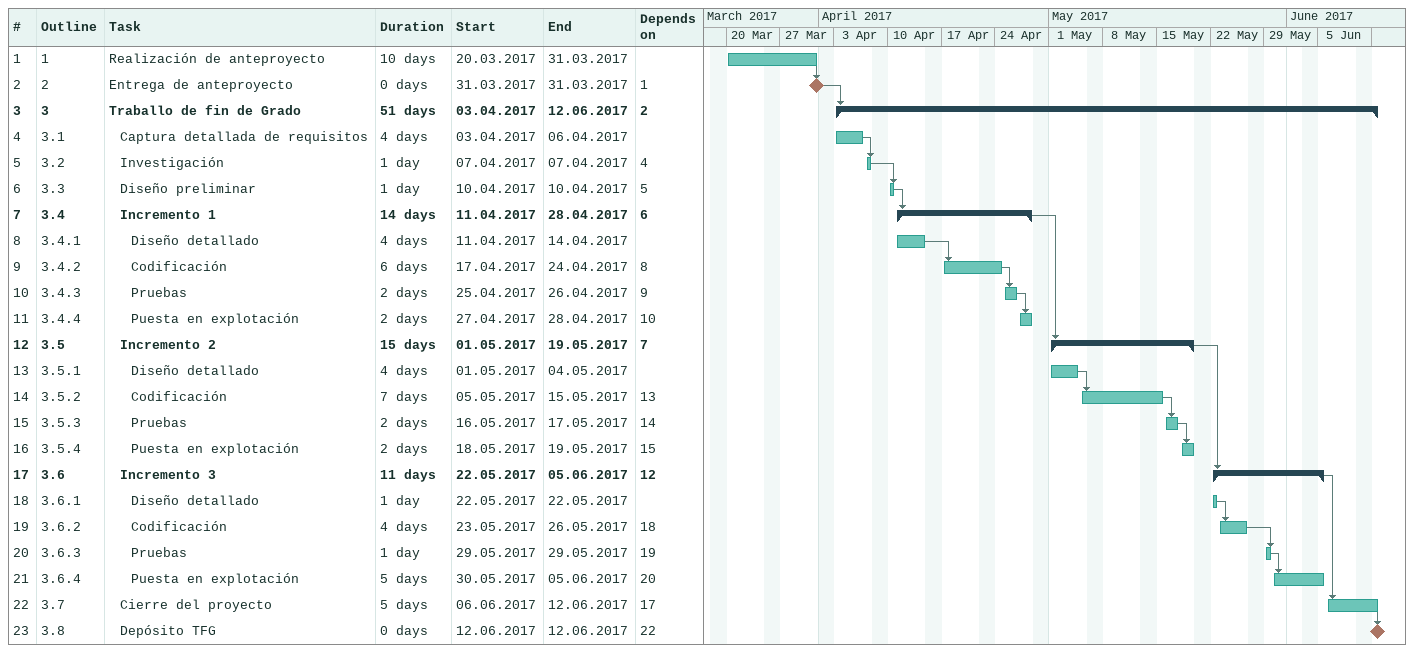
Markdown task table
| ID | WBS | Task | Duration | Start | Finish | Predecessors |
|---|---|---|---|---|---|---|
| 1 | 1 | Realización de anteproyecto | 10d | 2017-03-20 | 2017-03-31 |  |
| 2 | 2 | Entrega de anteproyecto | 0d | 2017-03-31 | 2017-03-31 | 1 |
| 3 | 3 | **Traballo de fin de Grado** | 51d | 2017-04-03 | 2017-06-12 | 2 |
| 4 | 3.1 | Captura detallada de requisitos | 4d | 2017-04-03 | 2017-04-06 |  |
| 5 | 3.2 | Investigación | 1d | 2017-04-07 | 2017-04-07 | 4 |
| 6 | 3.3 | Diseño preliminar | 1d | 2017-04-10 | 2017-04-10 | 5 |
| 7 | 3.4 | **Incremento 1** | 14d | 2017-04-11 | 2017-04-28 | 6 |
| 8 | 3.4.1 | Diseño detallado | 4d | 2017-04-11 | 2017-04-14 |  |
| 9 | 3.4.2 | Codificación | 6d | 2017-04-17 | 2017-04-24 | 8 |
| 10 | 3.4.3 | Pruebas | 2d | 2017-04-25 | 2017-04-26 | 9 |
| 11 | 3.4.4 | Puesta en explotación | 2d | 2017-04-27 | 2017-04-28 | 10 |
| 12 | 3.5 | **Incremento 2** | 15d | 2017-05-01 | 2017-05-19 | 7 |
| 13 | 3.5.1 | Diseño detallado | 4d | 2017-05-01 | 2017-05-04 |  |
| 14 | 3.5.2 | Codificación | 7d | 2017-05-05 | 2017-05-15 | 13 |
| 15 | 3.5.3 | Pruebas | 2d | 2017-05-16 | 2017-05-17 | 14 |
| 16 | 3.5.4 | Puesta en explotación | 2d | 2017-05-18 | 2017-05-19 | 15 |
| 17 | 3.6 | **Incremento 3** | 11d | 2017-05-22 | 2017-06-05 | 12 |
| 18 | 3.6.1 | Diseño detallado | 1d | 2017-05-22 | 2017-05-22 |  |
| 19 | 3.6.2 | Codificación | 4d | 2017-05-23 | 2017-05-26 | 18 |
| 20 | 3.6.3 | Pruebas | 1d | 2017-05-29 | 2017-05-29 | 19 |
| 21 | 3.6.4 | Puesta en explotación | 5d | 2017-05-30 | 2017-06-05 | 20 |
| 22 | 3.7 | Cierre del proyecto | 5d | 2017-06-06 | 2017-06-12 | 17 |
| 23 | 3.8 | Depósito TFG | 0d | 2017-06-12 | 2017-06-12 | 22 |
